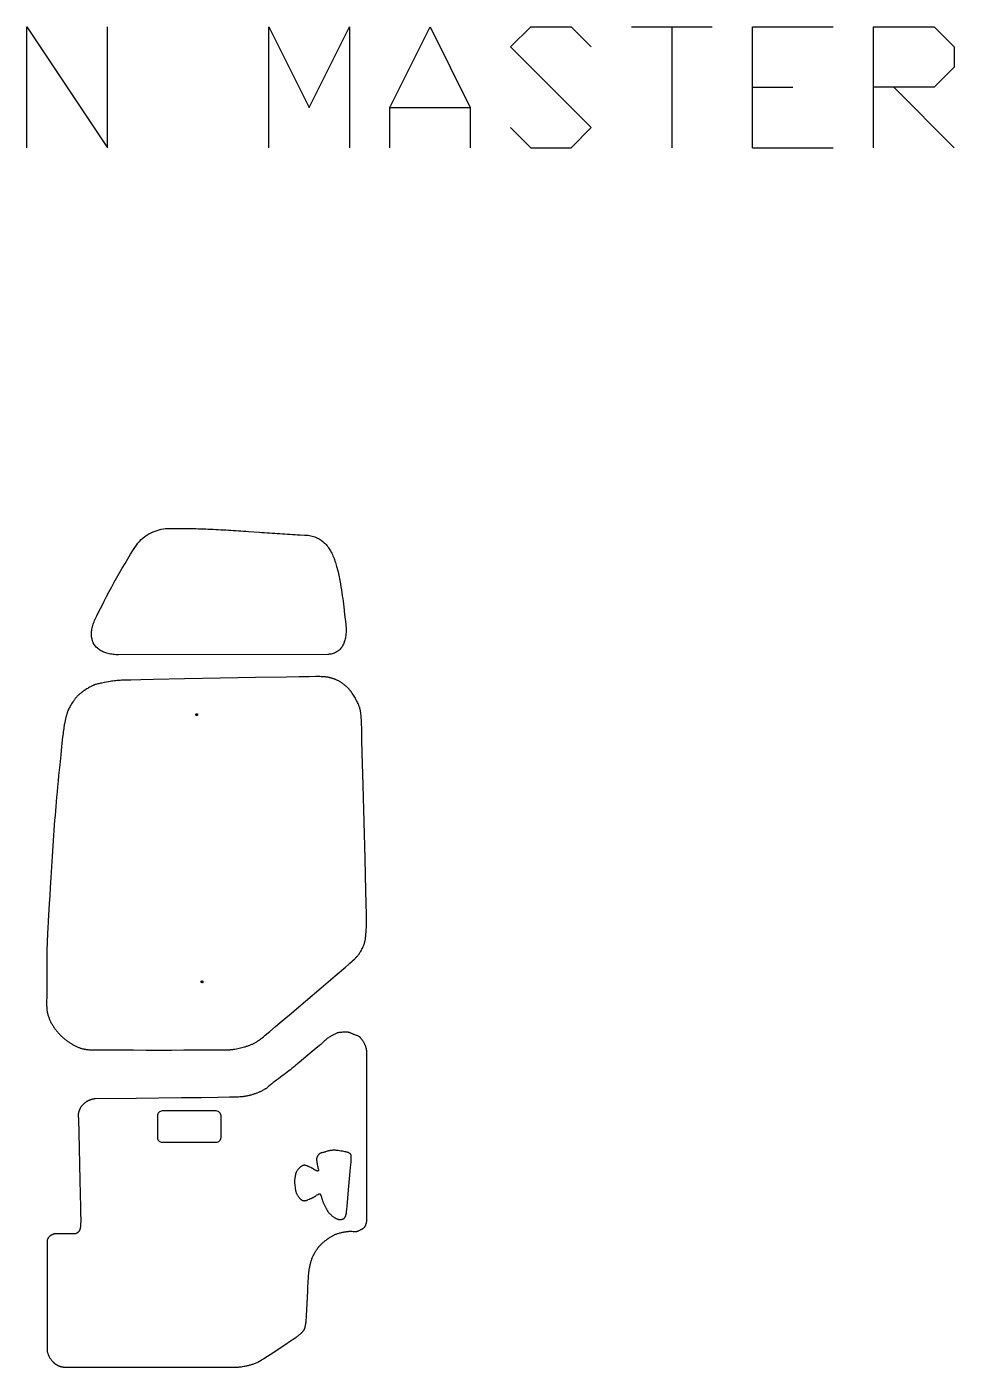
# Model space of a CAD drawing. Extents: x -607 to 5574, y -5846 to 855.
# Drawn here: x 3626 to 5574, y -1958 to 855 of the extents above; entities that cross this region are included whole.
import ezdxf

# ---------------------------------------------------------------- set-up
doc = ezdxf.new("R2010")
doc.units = 0
doc.layers.add('Default_Layer', color=1, linetype='CONTINUOUS')

msp = doc.modelspace()

# ---------------------------------------------------------------- linework, layer by layer
at = {"layer": 'Default_Layer'}
for points in [[(3626.2, 601.3), (3626.2, 855.3), (3795.5, 601.3), (3795.5, 855.3)], [(4134.2, 601.3), (4134.2, 855.3), (4218.9, 686), (4303.5, 855.3), (4303.5, 601.3)], [(4388.2, 601.3), (4388.2, 686), (4472.9, 855.3), (4557.5, 686), (4557.5, 601.3)], [(4642.2, 643.7), (4684.5, 601.3), (4769.2, 601.3), (4811.5, 643.7), (4642.2, 813), (4684.5, 855.3), (4769.2, 855.3), (4811.5, 813)], [(4896.2, 855.3), (5065.5, 855.3)], [(4980.9, 855.3), (4980.9, 601.3)], [(5150.2, 601.3), (5150.2, 855.3), (5319.5, 855.3)], [(5404.2, 601.3), (5404.2, 855.3), (5531.2, 855.3), (5573.5, 813), (5573.5, 770.7), (5531.2, 728.3), (5404.2, 728.3)], [(5150.2, 728.3), (5234.9, 728.3)], [(5446.5, 728.3), (5573.5, 601.3)], [(4388.2, 686), (4557.5, 686)], [(5150.2, 601.3), (5319.5, 601.3)]]:
    msp.add_lwpolyline(points, dxfattribs=at)
for points in [[(3819, -462.8, -0.0282), (3807.3, -462.2, -0.0332), (3796.8, -460.3, -0.037), (3787.9, -457.4, -0.0451), (3779.9, -453.2, -0.0547), (3772.9, -447.5, -0.1131), (3764.3, -433.6, -0.0543), (3762.4, -424.9, -0.0444), (3762.1, -415.9, -0.0376), (3763.5, -406.5, -0.0325), (3766.4, -396.3, -0.0146), (3768.5, -391, -0.0319), (3856.3, -232.5, -0.0616), (3869.9, -217.7, -0.0634), (3887.3, -206.5, -0.0495), (3903.9, -200.5, -0.0468), (3922.2, -197.7, -0.0103), (3926.4, -197.5, -0.0079), (3965.9, -197.7, -0.006), (4007.1, -199, -0.004), (4049.1, -201.2, -0.0021), (4091.8, -204), (4114.5, -205.5, 0.001), (4157.6, -208.4, 0.003), (4200.1, -211), (4209.1, -211.4, -0.0357), (4219.8, -212.4, -0.0447), (4230.7, -215.2, -0.0934), (4248.6, -225.7, -0.0442), (4256.4, -233.7, -0.0343), (4262.6, -242.5, -0.0274), (4267.8, -252.3, -0.0212), (4272.3, -263.1, -0.0149), (4276.1, -274.7, -0.0072), (4278.9, -284.8, -0.014), (4284.9, -314.2, -0.0087), (4288.7, -339, -0.0046), (4291.7, -362.2), (4293.6, -378.2, 0.0013), (4295.9, -397.9, -0.0398), (4296.8, -413.5, -0.0342), (4295.7, -424.8, -0.0367), (4293.5, -434.2, -0.0419), (4290.1, -442.3, -0.0493), (4285.7, -449.1, -0.0647), (4279.3, -455.3, -0.0867), (4269.3, -460.3, -0.0533), (4261.3, -461.8, -0.0187), (4258.1, -462), (3819, -462.8)], [(3900.5, -1476.1, 0.414214), (3910.5, -1486.1), (4024, -1486.1, 0.414214), (4034, -1476.1), (4034, -1430.4, 0.414214), (4024, -1420.4), (3910.5, -1420.4, 0.414214), (3900.5, -1430.4), (3900.5, -1476.1)]]:
    msp.add_lwpolyline(points, format="xyb", close=True, dxfattribs=at)
for points in [[(4339.8, -1027.2), (4339.8, -1025.4), (4339.7, -1021.3), (4339.4, -1007), (4338.9, -985.7), (4338.2, -958.4), (4336.5, -890.7), (4334.6, -813.5), (4332.6, -736.3), (4330.7, -668.6), (4330, -641.2), (4329.4, -619.8), (4329, -605.5), (4328.8, -601.4), (4328.7, -599.5), (4328.5, -596.5), (4328.3, -593.4), (4328, -590.2), (4327.7, -587.1), (4327.5, -585.6), (4327.3, -584.1), (4327.1, -582.6), (4326.9, -581.2), (4326.7, -579.9), (4326.4, -578.5), (4326.1, -577.3), (4325.8, -576.1), (4325.5, -575), (4325.2, -573.8), (4324.8, -572.7), (4324.4, -571.6), (4324, -570.5), (4323.6, -569.4), (4323.1, -568.3), (4322.7, -567.2), (4321.7, -565), (4320.7, -562.9), (4319.7, -560.7), (4318.6, -558.6), (4318, -557.5), (4317.4, -556.4), (4316.2, -554.2), (4314.9, -551.9), (4313.5, -549.6), (4312.1, -547.4), (4310.8, -545.3), (4309.5, -543.4), (4308.3, -541.7), (4307.1, -540.2), (4305.9, -538.6), (4304.7, -537.1), (4303.4, -535.6), (4302.1, -534.2), (4300.8, -532.7), (4300.1, -532), (4299.4, -531.4), (4298.7, -530.7), (4298, -530), (4297.2, -529.4), (4296.4, -528.6), (4295.5, -527.9), (4294.5, -527.1), (4293.5, -526.3), (4292.4, -525.4), (4291.3, -524.6), (4290.1, -523.7), (4289, -522.9), (4287.8, -522), (4286.6, -521.2), (4285.4, -520.4), (4284.2, -519.7), (4283, -519), (4281.8, -518.3), (4280.7, -517.7), (4279.6, -517.1), (4278.4, -516.5), (4277.3, -516), (4276.1, -515.4), (4274.9, -514.9), (4273.7, -514.4), (4272.6, -514), (4271.4, -513.5), (4270.2, -513.1), (4268.9, -512.7), (4267.7, -512.3), (4266.5, -511.9), (4265.3, -511.6), (4264, -511.2), (4262.8, -510.9), (4261.6, -510.6), (4260.3, -510.4), (4259, -510.1), (4257.6, -509.9), (4256.2, -509.7), (4254.8, -509.5), (4253.4, -509.4), (4251.9, -509.2), (4250.4, -509.1), (4247.4, -508.9), (4244.4, -508.8), (4241.4, -508.6), (4238.5, -508.5), (4236.7, -508.5), (4232.7, -508.6), (4218.9, -508.8), (4198.2, -509.1), (4171.8, -509.5), (4106.4, -510.7), (4031.9, -512.1), (3957.4, -513.5), (3892, -514.8), (3865.6, -515.3), (3844.9, -515.8), (3831, -516.1), (3827, -516.2), (3825.1, -516.3), (3822.1, -516.5), (3819.1, -516.7), (3816.1, -517), (3813.1, -517.3), (3810, -517.6), (3807, -518), (3804.1, -518.4), (3801.1, -518.9), (3797.6, -519.5), (3793.5, -520.2), (3788.9, -521.1), (3784.1, -522.1), (3781.7, -522.6), (3779.4, -523.1), (3777.2, -523.6), (3775.1, -524.1), (3773.2, -524.6), (3771.4, -525.1), (3769.9, -525.5), (3768.7, -526), (3767.6, -526.4), (3766.5, -526.8), (3765.4, -527.3), (3764.4, -527.7), (3763.3, -528.2), (3762.3, -528.8), (3761.2, -529.3), (3760.2, -529.8), (3758.1, -531), (3756.1, -532.2), (3754.1, -533.4), (3752.1, -534.6), (3750, -536), (3747.7, -537.5), (3745.3, -539.2), (3744, -540), (3742.8, -540.9), (3741.5, -541.9), (3740.2, -542.8), (3739, -543.8), (3737.8, -544.8), (3736.6, -545.8), (3735.4, -546.8), (3734.3, -547.9), (3733.2, -548.9), (3732.2, -550), (3731.1, -551.1), (3730.1, -552.3), (3729.1, -553.5), (3728.1, -554.8), (3727.1, -556.1), (3726.1, -557.3), (3725.2, -558.6), (3724.3, -559.9), (3723.4, -561.2), (3721.8, -563.6), (3720.4, -565.8), (3719.1, -567.8), (3718.1, -569.6), (3717, -571.4), (3716, -573.3), (3715, -575.2), (3714.1, -577.1), (3713.2, -579), (3712.4, -581), (3712, -582), (3711.6, -583), (3711.3, -584), (3710.9, -585.2), (3710.5, -586.5), (3710.1, -587.9), (3709.6, -589.4), (3709.2, -590.9), (3708.4, -594.2), (3707.5, -597.6), (3706.7, -601), (3706, -604.4), (3705.3, -607.7), (3705, -609.2), (3704.7, -610.9), (3704.5, -612.5), (3704.2, -614.2), (3703.7, -617.7), (3703.2, -621.2), (3702.7, -624.7), (3702.3, -628.3), (3701.5, -635.4), (3700.7, -642.3), (3699.3, -655.3), (3697.5, -672.8), (3695.3, -693.6), (3694.2, -704.8), (3693, -716.2), (3691.9, -727.8), (3690.8, -739.3), (3689.7, -750.6), (3688.7, -761.5), (3687.8, -771.8), (3687, -781.4), (3686.2, -790.7), (3685.5, -800.4), (3684.7, -810.3), (3684, -820.6), (3683.3, -831.1), (3682.6, -841.8), (3681.1, -863.6), (3679.7, -885.8), (3678.3, -908.2), (3676.9, -930.3), (3676.2, -941.2), (3675.5, -952), (3674.6, -968.3), (3673.5, -985.7), (3671.4, -1021), (3670.4, -1037.8), (3670, -1045.6), (3669.6, -1053.1), (3669.2, -1060), (3668.9, -1066.3), (3668.7, -1072), (3668.5, -1077), (3668.4, -1081.5), (3668.3, -1086), (3668.2, -1090.6), (3668.2, -1095.1), (3668.2, -1099.6), (3668.2, -1104.2), (3668.2, -1113.3), (3668.3, -1122.4), (3668.4, -1131.4), (3668.5, -1140.5), (3668.5, -1149.6), (3668.5, -1153.4), (3668.4, -1157.5), (3668.3, -1166.1), (3668.1, -1174.9), (3668, -1183.6), (3667.9, -1187.7), (3667.9, -1191.7), (3667.9, -1195.5), (3667.9, -1199), (3668, -1202.2), (3668, -1203.6), (3668.1, -1204.9), (3668.2, -1206.2), (3668.3, -1207.3), (3668.4, -1208.3), (3668.5, -1209.2), (3668.8, -1210.8), (3669.1, -1212.5), (3669.5, -1214.1), (3669.8, -1215.7), (3670.3, -1217.3), (3670.7, -1218.9), (3671.2, -1220.5), (3671.7, -1222.1), (3672.3, -1223.7), (3672.9, -1225.3), (3673.5, -1226.8), (3674.1, -1228.4), (3674.8, -1229.9), (3675.4, -1231.4), (3676.2, -1232.9), (3676.9, -1234.4), (3677.7, -1235.9), (3678.5, -1237.4), (3679.4, -1238.9), (3680.3, -1240.4), (3681.3, -1241.9), (3682.3, -1243.4), (3683.3, -1244.9), (3684.3, -1246.4), (3685.4, -1247.9), (3686.5, -1249.4), (3687.7, -1250.8), (3688.8, -1252.3), (3690, -1253.7), (3691.2, -1255), (3692.4, -1256.4), (3693.5, -1257.7), (3694.8, -1259), (3696, -1260.3), (3697.3, -1261.6), (3698.6, -1262.9), (3699.9, -1264.1), (3701.3, -1265.4), (3702.7, -1266.6), (3704.1, -1267.8), (3705.5, -1268.9), (3706.9, -1270.1), (3708.2, -1271.2), (3709.6, -1272.3), (3711, -1273.3), (3712.4, -1274.3), (3713.7, -1275.2), (3715, -1276.1), (3716.4, -1277), (3717.7, -1277.9), (3719.2, -1278.8), (3720.6, -1279.7), (3722.1, -1280.5), (3723.5, -1281.3), (3725, -1282.2), (3726.5, -1282.9), (3728, -1283.7), (3729.4, -1284.4), (3730.9, -1285.1), (3732.3, -1285.8), (3733.6, -1286.4), (3734.9, -1286.9), (3736.2, -1287.4), (3737.4, -1287.9), (3738.6, -1288.3), (3739.7, -1288.6), (3740.9, -1289), (3742.1, -1289.3), (3743.3, -1289.6), (3744.5, -1289.9), (3745.7, -1290.2), (3746.9, -1290.4), (3748.2, -1290.7), (3749.4, -1290.9), (3750.6, -1291.1), (3751.8, -1291.3), (3754.3, -1291.6), (3756.8, -1291.9), (3757.3, -1291.9), (3758.2, -1291.9), (3761.1, -1292), (3765.3, -1292), (3770.9, -1292.1), (3785.6, -1292.2), (3804.3, -1292.2), (3826.2, -1292.3), (3850.5, -1292.3), (3876.5, -1292.4), (3903.2, -1292.4), (3929.9, -1292.4), (3955.9, -1292.3), (3980.3, -1292.3), (4002.4, -1292.2), (4021.2, -1292.2), (4036.1, -1292.1), (4041.8, -1292), (4046.3, -1292), (4049.3, -1291.9), (4050.3, -1291.9), (4050.8, -1291.9), (4052.4, -1291.7), (4053.9, -1291.6), (4055.5, -1291.4), (4057, -1291.3), (4058.6, -1291.1), (4060.1, -1290.9), (4063.2, -1290.4), (4066.3, -1289.9), (4069.3, -1289.3), (4072.3, -1288.7), (4075.1, -1288.1), (4078, -1287.4), (4080.8, -1286.7), (4083.6, -1285.9), (4085, -1285.5), (4086.4, -1285.1), (4087.8, -1284.6), (4089.2, -1284.2), (4090.6, -1283.7), (4091.9, -1283.2), (4093.3, -1282.7), (4094.6, -1282.2), (4096, -1281.6), (4097.3, -1281), (4098.6, -1280.4), (4099.9, -1279.8), (4101.2, -1279.2), (4102.5, -1278.5), (4103.7, -1277.8), (4105, -1277.1), (4106.2, -1276.4), (4107.5, -1275.7), (4108.7, -1274.9), (4109.9, -1274.2), (4111.1, -1273.4), (4112.4, -1272.6), (4114.7, -1271), (4117.1, -1269.4), (4117.5, -1269), (4118.2, -1268.5), (4120.2, -1266.9), (4123, -1264.5), (4126.7, -1261.5), (4136.2, -1253.5), (4148.2, -1243.4), (4162.2, -1231.5), (4177.7, -1218.4), (4211.1, -1190.1), (4244.5, -1161.7), (4273.9, -1136.6), (4295.3, -1118.3), (4301.8, -1112.8), (4303.7, -1111.1), (4304.8, -1110.1), (4309.4, -1106), (4311.8, -1103.8), (4314.1, -1101.6), (4316.4, -1099.4), (4317.4, -1098.4), (4318.4, -1097.4), (4319.4, -1096.4), (4320.3, -1095.4), (4321.1, -1094.5), (4321.8, -1093.6), (4322.5, -1092.7), (4323.1, -1091.8), (4323.8, -1090.9), (4324.5, -1090), (4325.1, -1089), (4325.7, -1088), (4326.3, -1087), (4326.9, -1086.1), (4328, -1084.1), (4329.1, -1082.2), (4330, -1080.4), (4330.9, -1078.7), (4331.7, -1077), (4332.4, -1075.4), (4333.2, -1073.7), (4333.8, -1072), (4334.5, -1070.3), (4335, -1068.6), (4335.6, -1066.9), (4335.8, -1066), (4336.1, -1065.1), (4336.3, -1064.2), (4336.5, -1063.3), (4336.6, -1062.4), (4336.8, -1061.4), (4337.1, -1059.4), (4337.4, -1057.4), (4337.6, -1055.3), (4337.8, -1053.2), (4338.2, -1049.1), (4338.7, -1044.4), (4338.9, -1041.7), (4339.1, -1038.8), (4339.4, -1035.9), (4339.6, -1032.9), (4339.7, -1030), (4339.8, -1027.2)], [(3980.9, -588.5), (3980.9, -588.3), (3980.9, -588.1), (3981, -587.9), (3981.1, -587.7), (3981.1, -587.6), (3981.2, -587.4), (3981.4, -587.2), (3981.5, -587.1), (3981.6, -587), (3981.8, -586.9), (3981.9, -586.8), (3982.1, -586.7), (3982.3, -586.6), (3982.5, -586.6), (3982.7, -586.5), (3982.9, -586.5), (3983.1, -586.5), (3983.3, -586.6), (3983.5, -586.6), (3983.7, -586.7), (3983.9, -586.8), (3984, -586.9), (3984.2, -587), (3984.3, -587.1), (3984.4, -587.2), (3984.6, -587.4), (3984.7, -587.6), (3984.7, -587.7), (3984.8, -587.9), (3984.9, -588.1), (3984.9, -588.3), (3984.9, -588.5), (3984.9, -588.7), (3984.9, -588.9), (3984.8, -589.1), (3984.7, -589.3), (3984.7, -589.5), (3984.6, -589.6), (3984.4, -589.8), (3984.3, -589.9), (3984.2, -590.1), (3984, -590.2), (3983.9, -590.3), (3983.7, -590.4), (3983.5, -590.4), (3983.3, -590.5), (3983.1, -590.5), (3982.9, -590.5), (3982.7, -590.5), (3982.5, -590.5), (3982.3, -590.4), (3982.1, -590.4), (3981.9, -590.3), (3981.8, -590.2), (3981.6, -590.1), (3981.5, -589.9), (3981.4, -589.8), (3981.2, -589.6), (3981.1, -589.5), (3981.1, -589.3), (3981, -589.1), (3980.9, -588.9), (3980.9, -588.7), (3980.9, -588.5)], [(3992.2, -1149.2), (3992.2, -1148.9), (3992.2, -1148.7), (3992.2, -1148.6), (3992.3, -1148.4), (3992.4, -1148.2), (3992.5, -1148), (3992.6, -1147.9), (3992.7, -1147.7), (3992.9, -1147.6), (3993, -1147.5), (3993.2, -1147.4), (3993.4, -1147.3), (3993.6, -1147.2), (3993.8, -1147.2), (3994, -1147.2), (3994.2, -1147.2), (3994.4, -1147.2), (3994.6, -1147.2), (3994.8, -1147.2), (3994.9, -1147.3), (3995.1, -1147.4), (3995.3, -1147.5), (3995.4, -1147.6), (3995.6, -1147.7), (3995.7, -1147.9), (3995.8, -1148), (3995.9, -1148.2), (3996, -1148.4), (3996.1, -1148.6), (3996.1, -1148.7), (3996.1, -1148.9), (3996.2, -1149.2), (3996.1, -1149.4), (3996.1, -1149.6), (3996.1, -1149.7), (3996, -1149.9), (3995.9, -1150.1), (3995.8, -1150.3), (3995.7, -1150.4), (3995.6, -1150.6), (3995.4, -1150.7), (3995.3, -1150.8), (3995.1, -1150.9), (3994.9, -1151), (3994.8, -1151.1), (3994.6, -1151.1), (3994.4, -1151.1), (3994.2, -1151.2), (3994, -1151.1), (3993.8, -1151.1), (3993.6, -1151.1), (3993.4, -1151), (3993.2, -1150.9), (3993, -1150.8), (3992.9, -1150.7), (3992.7, -1150.6), (3992.6, -1150.4), (3992.5, -1150.3), (3992.4, -1150.1), (3992.3, -1149.9), (3992.2, -1149.7), (3992.2, -1149.6), (3992.2, -1149.4), (3992.2, -1149.2)], [(3669.3, -1690.9), (3669.3, -1925.7), (3669.7, -1927.2), (3670.2, -1928.7), (3670.7, -1930.3), (3671.3, -1931.8), (3671.9, -1933.2), (3672.6, -1934.7), (3673.3, -1936.1), (3674, -1937.5), (3674.8, -1938.9), (3675.7, -1940.2), (3676.6, -1941.5), (3677.5, -1942.8), (3678.5, -1944), (3679.5, -1945.2), (3680.6, -1946.4), (3681.7, -1947.5), (3682.3, -1948), (3682.8, -1948.6), (3683.4, -1949.1), (3684, -1949.6), (3684.6, -1950.1), (3685.2, -1950.6), (3685.9, -1951), (3686.5, -1951.5), (3687.2, -1951.9), (3687.8, -1952.4), (3688.5, -1952.8), (3689.1, -1953.2), (3689.8, -1953.6), (3690.5, -1953.9), (3691.2, -1954.3), (3691.9, -1954.6), (3692.6, -1955), (3693.4, -1955.3), (3694.1, -1955.6), (3694.8, -1955.9), (3695.6, -1956.1), (3696.3, -1956.4), (3697.1, -1956.6), (3697.9, -1956.8), (3698.6, -1957), (3699.4, -1957.2), (3700.2, -1957.4), (3701, -1957.5), (3701.8, -1957.7), (3702.7, -1957.8), (3703.5, -1957.9), (3704.3, -1957.9), (3704.3, -1958), (3754.7, -1958), (3811.8, -1958), (3930.1, -1958.1), (3983.2, -1958.2), (4026.8, -1958.2), (4043.8, -1958.1), (4056.9, -1958.1), (4065.6, -1958), (4068.1, -1958), (4069.4, -1958), (4070.6, -1957.9), (4071.8, -1957.7), (4073.1, -1957.6), (4074.3, -1957.4), (4076.9, -1957.1), (4079.4, -1956.7), (4081.9, -1956.2), (4084.2, -1955.8), (4086.3, -1955.4), (4088.1, -1955), (4089.8, -1954.7), (4091.4, -1954.3), (4093.1, -1953.9), (4094.7, -1953.5), (4096.4, -1953), (4098, -1952.5), (4099.6, -1952), (4101.2, -1951.5), (4102.9, -1950.9), (4104.5, -1950.3), (4106.2, -1949.6), (4108, -1948.9), (4109.7, -1948.1), (4111.4, -1947.3), (4113.1, -1946.5), (4114.7, -1945.6), (4115.3, -1945.3), (4116.3, -1944.7), (4119.2, -1942.9), (4123.3, -1940.3), (4128.3, -1937), (4140.5, -1929.1), (4154.3, -1920.1), (4168, -1911.2), (4180.1, -1903.2), (4189.1, -1897.2), (4191.9, -1895.4), (4193.3, -1894.4), (4194.7, -1893.3), (4196.1, -1892.2), (4197.6, -1891.1), (4199, -1889.9), (4200.3, -1888.8), (4201.6, -1887.7), (4202.7, -1886.6), (4203.2, -1886.1), (4203.6, -1885.7), (4204.5, -1884.8), (4205.3, -1883.8), (4206.1, -1882.9), (4206.9, -1881.9), (4207.6, -1880.9), (4208, -1880.4), (4208.3, -1879.9), (4208.6, -1879.4), (4208.9, -1878.8), (4209.2, -1878.3), (4209.5, -1877.7), (4209.7, -1877.1), (4210, -1876.4), (4210.2, -1875.7), (4210.5, -1874.9), (4210.7, -1874), (4210.9, -1873.1), (4211.3, -1871.2), (4211.7, -1869.2), (4212, -1867.2), (4212.3, -1865.2), (4212.6, -1863.3), (4212.7, -1862.6), (4212.8, -1861.6), (4213, -1858.7), (4213.2, -1854.7), (4213.5, -1849.8), (4214.1, -1837.8), (4214.8, -1824.2), (4216.1, -1798), (4216.6, -1788.2), (4216.9, -1782.4), (4217.1, -1779.2), (4217.3, -1775.9), (4217.4, -1772.7), (4217.6, -1769.5), (4217.8, -1766.2), (4217.9, -1764.6), (4218.1, -1763), (4218.3, -1761.4), (4218.4, -1759.8), (4218.6, -1758.2), (4218.9, -1756.6), (4219.4, -1753.3), (4220, -1749.8), (4220.4, -1748), (4220.7, -1746.2), (4221.1, -1744.4), (4221.5, -1742.6), (4221.9, -1740.8), (4222.4, -1739), (4222.9, -1737.2), (4223.4, -1735.5), (4223.9, -1733.8), (4224.5, -1732.1), (4225, -1730.4), (4225.7, -1728.8), (4226.3, -1727.2), (4227, -1725.7), (4227.8, -1724.1), (4228.6, -1722.5), (4229.4, -1720.9), (4230.2, -1719.4), (4231.1, -1717.8), (4232, -1716.3), (4232.9, -1714.8), (4233.8, -1713.4), (4234.8, -1711.9), (4235.7, -1710.5), (4236.6, -1709.2), (4237.6, -1707.9), (4238.5, -1706.7), (4239.4, -1705.5), (4240.4, -1704.4), (4241.4, -1703.3), (4242.4, -1702.2), (4243.4, -1701.1), (4244.4, -1700), (4245.5, -1699), (4246.6, -1697.9), (4247.7, -1696.9), (4248.8, -1696), (4249.9, -1695), (4251.1, -1694), (4252.2, -1693.1), (4253.3, -1692.2), (4254.5, -1691.3), (4255.6, -1690.5), (4256.7, -1689.7), (4258.9, -1688.1), (4260.1, -1687.3), (4261.2, -1686.5), (4262.4, -1685.7), (4263.5, -1685), (4264.7, -1684.3), (4265.9, -1683.6), (4267.1, -1682.9), (4268.3, -1682.2), (4269.5, -1681.5), (4270.8, -1680.9), (4272, -1680.3), (4273.3, -1679.8), (4274.5, -1679.2), (4275.8, -1678.7), (4277.2, -1678.2), (4278.7, -1677.7), (4280.2, -1677.3), (4281.9, -1676.8), (4283.7, -1676.4), (4285.5, -1675.9), (4287.3, -1675.5), (4289.1, -1675.1), (4290.9, -1674.8), (4292.7, -1674.4), (4294.5, -1674.1), (4296.1, -1673.8), (4297.7, -1673.6), (4299.2, -1673.4), (4300.5, -1673.2), (4301.7, -1673.1), (4302.8, -1673), (4304, -1672.9), (4305.2, -1672.9), (4306.5, -1672.9), (4307.7, -1672.9), (4309, -1673), (4311.5, -1673.1), (4313.9, -1673.2), (4315, -1673.2), (4316.1, -1673.3), (4317.1, -1673.3), (4317.9, -1673.2), (4318.7, -1673.2), (4319.1, -1673.1), (4319.4, -1673.1), (4320, -1672.9), (4320.6, -1672.7), (4321.3, -1672.5), (4321.9, -1672.3), (4322.5, -1672.1), (4323.1, -1671.8), (4324.3, -1671.3), (4325.5, -1670.7), (4326.6, -1670.1), (4327.6, -1669.5), (4328.6, -1669), (4330.5, -1667.9), (4331.4, -1667.4), (4332.3, -1666.8), (4332.8, -1666.5), (4333.2, -1666.2), (4333.6, -1665.9), (4334, -1665.5), (4334.4, -1665.2), (4334.8, -1664.8), (4335.2, -1664.4), (4335.5, -1664), (4335.8, -1663.6), (4336.2, -1663), (4336.5, -1662.5), (4336.8, -1661.9), (4337.1, -1661.2), (4337.5, -1660.6), (4337.8, -1659.9), (4338, -1659.1), (4338.3, -1658.4), (4338.6, -1657.6), (4338.9, -1656.8), (4339.1, -1656.1), (4339.3, -1655.3), (4339.5, -1654.5), (4339.7, -1653.8), (4339.8, -1653), (4339.9, -1652.6), (4339.9, -1651.7), (4340, -1648.4), (4340, -1643.4), (4340.1, -1636.6), (4340.2, -1618.8), (4340.3, -1595.8), (4340.3, -1568.7), (4340.4, -1538.6), (4340.4, -1506.4), (4340.4, -1473.2), (4340.4, -1439.9), (4340.4, -1407.7), (4340.4, -1377.5), (4340.3, -1350.3), (4340.2, -1327.2), (4340.1, -1309.2), (4340, -1302.4), (4340, -1297.2), (4339.9, -1293.8), (4339.9, -1292.9), (4339.8, -1292.4), (4339.6, -1291.4), (4339.4, -1290.4), (4339.2, -1289.5), (4339, -1288.5), (4338.7, -1287.6), (4338.4, -1286.7), (4338.1, -1285.7), (4337.8, -1284.8), (4337.5, -1283.9), (4337.1, -1283), (4336.7, -1282.1), (4336.3, -1281.2), (4335.9, -1280.3), (4335.5, -1279.4), (4335.1, -1278.5), (4334.6, -1277.7), (4334.1, -1276.8), (4333.6, -1275.9), (4333, -1275), (4332.5, -1274.1), (4331.9, -1273.1), (4331.2, -1272.2), (4330.6, -1271.3), (4329.9, -1270.4), (4329.3, -1269.5), (4328.6, -1268.7), (4327.9, -1267.9), (4327.2, -1267.1), (4326.6, -1266.4), (4325.9, -1265.7), (4325.2, -1265.1), (4324.6, -1264.6), (4323.9, -1264.1), (4323.2, -1263.7), (4322.4, -1263.3), (4321.6, -1262.9), (4320.8, -1262.5), (4320, -1262.2), (4319.1, -1261.9), (4318.3, -1261.6), (4316.6, -1261.1), (4315.1, -1260.6), (4313.6, -1260.1), (4313, -1259.9), (4312.4, -1259.7), (4311.3, -1259.2), (4310.2, -1258.7), (4308, -1257.6), (4306.9, -1257.1), (4305.8, -1256.6), (4304.8, -1256.2), (4304.3, -1256.1), (4303.8, -1255.9), (4302.8, -1255.6), (4301.8, -1255.4), (4300.7, -1255.2), (4299.7, -1255), (4298.7, -1254.9), (4297.7, -1254.8), (4296.6, -1254.7), (4295.6, -1254.7), (4294.5, -1254.7), (4293.4, -1254.7), (4292.3, -1254.8), (4291.2, -1254.9), (4289, -1255.2), (4286.9, -1255.4), (4286, -1255.5), (4285, -1255.6), (4283, -1255.7), (4282.1, -1255.8), (4281.1, -1256), (4280.2, -1256.2), (4279.7, -1256.3), (4279.2, -1256.4), (4278.7, -1256.5), (4278.2, -1256.7), (4277, -1257.1), (4275.7, -1257.6), (4274.4, -1258.2), (4273, -1258.9), (4271.6, -1259.5), (4270.2, -1260.2), (4268.9, -1260.9), (4267.6, -1261.6), (4266.1, -1262.4), (4264.5, -1263.4), (4262.9, -1264.4), (4261.2, -1265.5), (4259.5, -1266.6), (4257.9, -1267.7), (4257.1, -1268.3), (4256.3, -1268.8), (4255.6, -1269.4), (4254.8, -1270), (4254, -1270.7), (4253.3, -1271.4), (4251.6, -1272.9), (4250, -1274.5), (4246.6, -1277.7), (4244.9, -1279.2), (4243.3, -1280.7), (4239.9, -1283.6), (4233.8, -1288.8), (4225.7, -1295.6), (4216.5, -1303.3), (4207.2, -1311.2), (4198.4, -1318.5), (4191.2, -1324.5), (4188.5, -1326.7), (4186.4, -1328.4), (4183, -1331.1), (4179.6, -1333.8), (4176.2, -1336.4), (4172.8, -1339), (4165.9, -1344.2), (4162.5, -1346.8), (4159.1, -1349.4), (4154.7, -1352.7), (4150.2, -1356), (4145.9, -1359.3), (4143.8, -1360.8), (4141.8, -1362.3), (4140.9, -1363.1), (4140, -1363.8), (4138.1, -1365.3), (4134.5, -1368.4), (4132.7, -1370), (4131.7, -1370.7), (4130.8, -1371.5), (4129.9, -1372.2), (4128.9, -1372.9), (4127.9, -1373.6), (4126.9, -1374.2), (4125.9, -1374.9), (4124.8, -1375.5), (4123.7, -1376.1), (4122.5, -1376.8), (4121.3, -1377.4), (4120.1, -1378.1), (4118.9, -1378.7), (4117.6, -1379.3), (4116.4, -1379.9), (4115.1, -1380.5), (4113.8, -1381.1), (4112.5, -1381.7), (4111.2, -1382.3), (4109.9, -1382.8), (4108.6, -1383.3), (4107.3, -1383.8), (4106, -1384.3), (4104.6, -1384.7), (4103.2, -1385.2), (4101.8, -1385.6), (4100.3, -1386.1), (4098.8, -1386.5), (4097.4, -1386.9), (4095.8, -1387.3), (4094.3, -1387.7), (4092.8, -1388.1), (4091.3, -1388.4), (4089.8, -1388.8), (4088.4, -1389.1), (4086.9, -1389.4), (4085.5, -1389.6), (4084.2, -1389.9), (4082.8, -1390.1), (4081.5, -1390.3), (4080.1, -1390.4), (4078.8, -1390.6), (4077.4, -1390.7), (4076.1, -1390.8), (4073.4, -1391), (4070.7, -1391.2), (4067.9, -1391.3), (4062.5, -1391.5), (4059.1, -1391.6), (4051.8, -1391.7), (4027.4, -1392.1), (3992.4, -1392.5), (3950, -1393), (3855.7, -1394), (3769.9, -1395), (3768.9, -1395.1), (3768, -1395.2), (3767, -1395.3), (3766.1, -1395.4), (3765.1, -1395.6), (3764.2, -1395.8), (3763.3, -1396), (3762.3, -1396.3), (3761.4, -1396.5), (3760.5, -1396.8), (3759.6, -1397.1), (3758.7, -1397.4), (3757.8, -1397.8), (3756.9, -1398.2), (3756.1, -1398.5), (3755.2, -1399), (3754.3, -1399.4), (3753.5, -1399.8), (3752.7, -1400.3), (3751.8, -1400.8), (3751, -1401.3), (3750.2, -1401.8), (3749.5, -1402.4), (3748.7, -1403), (3747.9, -1403.5), (3747.2, -1404.1), (3746.5, -1404.8), (3745.8, -1405.4), (3745.1, -1406), (3744.4, -1406.7), (3743.7, -1407.4), (3743.1, -1408.1), (3742.5, -1408.8), (3741.8, -1409.5), (3741.3, -1410.3), (3740.7, -1411), (3740.1, -1411.8), (3739.6, -1412.6), (3739.1, -1413.4), (3738.6, -1414.2), (3738.2, -1415), (3737.7, -1415.8), (3737.3, -1416.7), (3736.9, -1417.5), (3736.6, -1418.4), (3736.2, -1419.2), (3735.9, -1420.1), (3735.6, -1421), (3735.3, -1421.9), (3735.1, -1422.9), (3734.9, -1423.8), (3734.7, -1424.7), (3734.5, -1425.7), (3734.4, -1426.6), (3734.3, -1427.6), (3734.2, -1428.5), (3734.2, -1429.5), (3734.2, -1430.5), (3734.2, -1431.5), (3734.3, -1432.5), (3734.3, -1433.5), (3734.5, -1434.5), (3734.6, -1435.5), (3734.8, -1436.5), (3734.8, -1436.5), (3736.2, -1498.4), (3737.7, -1566.5), (3738.9, -1622.3), (3739.3, -1639.7), (3739.4, -1644.8), (3739.4, -1647.2), (3739.4, -1650.7), (3739.4, -1654.4), (3739.3, -1656.1), (3739.2, -1657.8), (3739.2, -1659.2), (3739.1, -1660.5), (3738.8, -1662.9), (3738.7, -1664.2), (3738.5, -1665.4), (3738.3, -1666.6), (3738.1, -1667.7), (3737.9, -1668.6), (3737.8, -1669), (3737.6, -1669.4), (3737.4, -1670), (3737.1, -1670.6), (3736.8, -1671.3), (3736.4, -1671.9), (3736.1, -1672.4), (3735.7, -1673), (3735.2, -1673.5), (3734.8, -1674.1), (3734.2, -1674.6), (3733.6, -1675.2), (3732.9, -1675.8), (3732.1, -1676.4), (3731.7, -1676.7), (3731.3, -1677), (3730.9, -1677.2), (3730.4, -1677.5), (3730, -1677.7), (3729.6, -1677.9), (3729.1, -1678.1), (3728.7, -1678.3), (3728.4, -1678.3), (3728, -1678.4), (3727.5, -1678.5), (3726.9, -1678.5), (3725.3, -1678.6), (3723.4, -1678.6), (3721.2, -1678.6), (3718.7, -1678.6), (3713.1, -1678.6), (3700.8, -1678.4), (3694.9, -1678.3), (3689.5, -1678.3), (3688.8, -1678.2), (3688, -1678.2), (3687.2, -1678.2), (3686.4, -1678.3), (3685.6, -1678.4), (3684.8, -1678.5), (3684, -1678.6), (3683.2, -1678.8), (3682.4, -1679), (3681.6, -1679.2), (3680.9, -1679.5), (3680.1, -1679.7), (3679.4, -1680.1), (3678.6, -1680.4), (3677.9, -1680.8), (3677.2, -1681.2), (3676.5, -1681.6), (3675.9, -1682), (3675.2, -1682.5), (3674.6, -1683), (3674, -1683.6), (3673.4, -1684.1), (3672.9, -1684.7), (3672.3, -1685.3), (3671.8, -1685.9), (3671.4, -1686.6), (3671, -1687.2), (3670.6, -1687.9), (3670.2, -1688.6), (3669.9, -1689.4), (3669.6, -1690.1), (3669.3, -1690.9)], [(4200.8, -1605.4), (4201.4, -1605.9), (4202.2, -1606.4), (4202.9, -1606.9), (4203.7, -1607.3), (4204.5, -1607.7), (4205.3, -1608), (4205.7, -1608.2), (4206, -1608.3), (4206.4, -1608.4), (4206.8, -1608.5), (4207.2, -1608.6), (4207.6, -1608.6), (4208, -1608.7), (4208.4, -1608.7), (4209.2, -1608.7), (4210, -1608.6), (4210.8, -1608.6), (4211.7, -1608.4), (4212.4, -1608.3), (4213.2, -1608.1), (4213.6, -1608), (4214.1, -1607.8), (4214.6, -1607.7), (4215.1, -1607.5), (4216.2, -1607), (4217.3, -1606.4), (4219.6, -1605.4), (4220.6, -1604.9), (4221.5, -1604.5), (4222.3, -1604.2), (4223.1, -1603.8), (4224.7, -1603.2), (4225.5, -1602.9), (4226.3, -1602.6), (4227.1, -1602.2), (4227.9, -1601.9), (4228.7, -1601.4), (4229.6, -1600.8), (4230.5, -1600.2), (4231.4, -1599.6), (4233.2, -1598.4), (4234, -1597.8), (4234.7, -1597.3), (4236.2, -1596.4), (4237.8, -1595.5), (4238.5, -1595), (4239.2, -1594.7), (4239.7, -1594.4), (4240.1, -1594.3), (4240.5, -1594.1), (4240.8, -1594.1), (4241, -1594.1), (4241.3, -1594.1), (4241.5, -1594.1), (4241.7, -1594.2), (4242, -1594.3), (4242.1, -1594.3), (4242.2, -1594.5), (4242.3, -1594.7), (4242.5, -1594.9), (4242.8, -1595.5), (4243.1, -1596.2), (4243.5, -1597), (4243.8, -1597.8), (4244.1, -1598.5), (4244.4, -1599.2), (4244.6, -1599.8), (4244.7, -1600.5), (4244.9, -1601.1), (4245, -1601.8), (4245.2, -1603.1), (4245.4, -1603.7), (4245.6, -1604.3), (4245.8, -1605.1), (4246.2, -1606.1), (4247.1, -1608.7), (4248.2, -1611.5), (4248.8, -1612.9), (4249.3, -1614.1), (4249.9, -1615.4), (4250.5, -1616.8), (4251.2, -1618.2), (4251.9, -1619.6), (4253.3, -1622.3), (4253.9, -1623.6), (4254.5, -1624.7), (4255.6, -1626.6), (4256.1, -1627.6), (4256.7, -1628.6), (4257.3, -1629.6), (4257.9, -1630.6), (4258.5, -1631.5), (4259.2, -1632.4), (4259.8, -1633.2), (4260.6, -1634.1), (4261.3, -1634.9), (4262.1, -1635.7), (4262.8, -1636.4), (4263.6, -1637.2), (4265.2, -1638.7), (4266.1, -1639.5), (4267, -1640.3), (4268, -1641.1), (4269, -1641.9), (4270, -1642.6), (4270.9, -1643.4), (4271.8, -1644), (4272.7, -1644.5), (4273.5, -1645), (4274.4, -1645.5), (4275.2, -1645.9), (4276.1, -1646.4), (4277, -1646.7), (4277.9, -1647.1), (4278.7, -1647.4), (4279.5, -1647.6), (4280.3, -1647.8), (4281, -1647.9), (4281.8, -1648), (4282.6, -1648.1), (4283.3, -1648.2), (4284.1, -1648.2), (4284.9, -1648.2), (4285.7, -1648.1), (4286.5, -1648), (4287.3, -1647.9), (4288.1, -1647.7), (4289, -1647.5), (4289.8, -1647.3), (4290.2, -1647.1), (4290.6, -1647), (4291, -1646.8), (4291.3, -1646.6), (4291.7, -1646.4), (4292, -1646.2), (4292.3, -1646), (4292.6, -1645.7), (4292.9, -1645.4), (4293.1, -1645.1), (4293.4, -1644.8), (4293.6, -1644.5), (4294.1, -1643.9), (4294.5, -1643.2), (4294.9, -1642.5), (4295.2, -1641.8), (4295.5, -1641.1), (4295.9, -1640.3), (4296.1, -1639.5), (4296.4, -1638.7), (4296.6, -1637.8), (4296.8, -1636.9), (4297, -1636), (4297.3, -1634.3), (4297.4, -1633.5), (4297.6, -1632), (4298.1, -1627.2), (4298.7, -1620.5), (4299.5, -1612.4), (4301.2, -1594.5), (4302.7, -1578.2), (4304.1, -1563), (4305.5, -1546.5), (4306.7, -1532.7), (4307.1, -1528.2), (4307.2, -1526.8), (4307.3, -1526), (4307.3, -1524), (4307.3, -1522.1), (4307.3, -1520.2), (4307.2, -1518.5), (4307.2, -1517.6), (4307.2, -1516.8), (4307.2, -1515.9), (4307.2, -1515), (4307.1, -1514.2), (4307.1, -1513.8), (4307, -1513.4), (4307, -1513), (4306.9, -1512.6), (4306.7, -1512.2), (4306.6, -1511.9), (4306.4, -1511.5), (4306.1, -1511.2), (4305.9, -1510.9), (4305.7, -1510.6), (4305.4, -1510.3), (4305.1, -1510), (4304.8, -1509.8), (4304.5, -1509.5), (4303.9, -1509), (4303.2, -1508.6), (4302.5, -1508.2), (4301.8, -1507.8), (4301.5, -1507.6), (4301.1, -1507.5), (4300.6, -1507.3), (4300.2, -1507.2), (4299.2, -1506.9), (4298.2, -1506.7), (4297.2, -1506.5), (4296.1, -1506.3), (4295.1, -1506.1), (4294.1, -1505.9), (4291.8, -1505.5), (4288.9, -1504.9), (4285.8, -1504.4), (4282.9, -1504), (4280.1, -1503.6), (4278.7, -1503.4), (4277.3, -1503.2), (4275.9, -1503), (4274.5, -1502.9), (4273.1, -1502.8), (4272.4, -1502.8), (4271.7, -1502.8), (4270.3, -1502.8), (4268.9, -1502.9), (4267.4, -1503), (4266, -1503.2), (4264.6, -1503.3), (4263.2, -1503.5), (4261.9, -1503.7), (4260.7, -1504), (4260.1, -1504.1), (4259.4, -1504.3), (4258.2, -1504.6), (4256.9, -1505), (4255.7, -1505.4), (4253.3, -1506.2), (4252.3, -1506.5), (4251.3, -1506.8), (4250.4, -1507), (4249.4, -1507.3), (4247.5, -1507.7), (4246.5, -1507.9), (4245.6, -1508.1), (4244.8, -1508.4), (4244.4, -1508.5), (4244.1, -1508.7), (4242.7, -1509.2), (4242, -1509.6), (4241.3, -1509.9), (4240.6, -1510.3), (4240, -1510.7), (4239.7, -1510.9), (4239.4, -1511.2), (4239.2, -1511.4), (4238.9, -1511.7), (4238.6, -1512), (4238.4, -1512.3), (4238.1, -1512.7), (4237.8, -1513.2), (4237.5, -1513.6), (4237.2, -1514.1), (4236.6, -1515.2), (4236.3, -1515.7), (4236.1, -1516.3), (4235.8, -1516.8), (4235.6, -1517.4), (4235.4, -1517.9), (4235.2, -1518.5), (4235, -1519), (4234.9, -1519.5), (4234.8, -1520), (4234.7, -1520.6), (4234.7, -1521.1), (4234.7, -1521.6), (4234.7, -1522.1), (4234.7, -1522.6), (4234.8, -1523.6), (4234.9, -1524.7), (4235.1, -1525.7), (4235.2, -1526.8), (4235.3, -1527.8), (4235.5, -1528.9), (4235.7, -1530.1), (4235.9, -1531.5), (4236.1, -1532.8), (4236.6, -1535.4), (4237, -1537.6), (4237.3, -1538.6), (4237.6, -1539.7), (4238.2, -1541.9), (4238.5, -1542.9), (4238.8, -1543.8), (4238.9, -1544.1), (4238.9, -1544.5), (4238.9, -1544.7), (4238.9, -1544.9), (4238.8, -1545.2), (4238.7, -1545.4), (4238.5, -1545.7), (4238.3, -1545.9), (4238.1, -1546.2), (4237.8, -1546.3), (4237.6, -1546.5), (4237.3, -1546.6), (4237.1, -1546.6), (4236.9, -1546.5), (4236.6, -1546.5), (4236.3, -1546.4), (4235.6, -1546.2), (4234.8, -1545.9), (4234, -1545.5), (4233.1, -1545.1), (4231.6, -1544.4), (4230.9, -1544), (4230.1, -1543.6), (4228.3, -1542.5), (4226.4, -1541.4), (4225.5, -1540.9), (4224.6, -1540.4), (4222.6, -1539.3), (4220.3, -1538), (4219.1, -1537.5), (4218, -1536.9), (4216.9, -1536.4), (4216.4, -1536.2), (4215.9, -1536.1), (4215, -1535.7), (4214, -1535.4), (4213, -1535.1), (4212, -1534.8), (4211, -1534.6), (4210.5, -1534.5), (4210, -1534.4), (4209.6, -1534.4), (4209.2, -1534.3), (4208.8, -1534.3), (4208.4, -1534.3), (4208.1, -1534.4), (4207.7, -1534.4), (4207.4, -1534.5), (4207.1, -1534.6), (4206.4, -1534.9), (4205.8, -1535.1), (4205.1, -1535.5), (4204.5, -1535.8), (4203.3, -1536.5), (4202.6, -1536.9), (4201.9, -1537.3), (4201.2, -1537.8), (4200.4, -1538.3), (4199.6, -1538.9), (4198.8, -1539.5), (4198.1, -1540.1), (4197.8, -1540.4), (4197.4, -1540.8), (4196.8, -1541.5), (4196, -1542.3), (4195.3, -1543.3), (4194.5, -1544.4), (4193.8, -1545.5), (4193, -1546.6), (4192.7, -1547.2), (4192.4, -1547.8), (4192.1, -1548.4), (4191.8, -1548.9), (4191.6, -1549.5), (4191.4, -1550.1), (4191.2, -1550.7), (4191, -1551.3), (4190.6, -1552.5), (4190.4, -1553.7), (4190.1, -1554.9), (4189.9, -1556.1), (4189.5, -1558.6), (4189, -1561), (4188.8, -1562.2), (4188.7, -1563.4), (4188.5, -1564.7), (4188.4, -1565.9), (4188.3, -1567.1), (4188.3, -1568.4), (4188.3, -1569), (4188.3, -1569.7), (4188.4, -1571), (4188.5, -1572.4), (4188.7, -1573.9), (4188.9, -1575.4), (4189.1, -1576.8), (4189.5, -1579.6), (4189.8, -1582.3), (4190, -1583.7), (4190.2, -1585.1), (4190.4, -1586.5), (4190.6, -1587.8), (4190.8, -1588.4), (4190.9, -1589), (4191.1, -1589.6), (4191.2, -1590.1), (4191.6, -1591.2), (4192, -1592.3), (4192.5, -1593.3), (4193, -1594.3), (4193.5, -1595.3), (4194, -1596.3), (4194.6, -1597.3), (4195.2, -1598.3), (4195.8, -1599.3), (4196.5, -1600.3), (4197.2, -1601.3), (4197.9, -1602.2), (4198.6, -1603.1), (4199.4, -1604), (4199.7, -1604.4), (4200.1, -1604.7), (4200.4, -1605.1), (4200.8, -1605.4)]]:
    msp.add_lwpolyline(points, close=True, dxfattribs=at)

doc.saveas('drawing.dxf')
